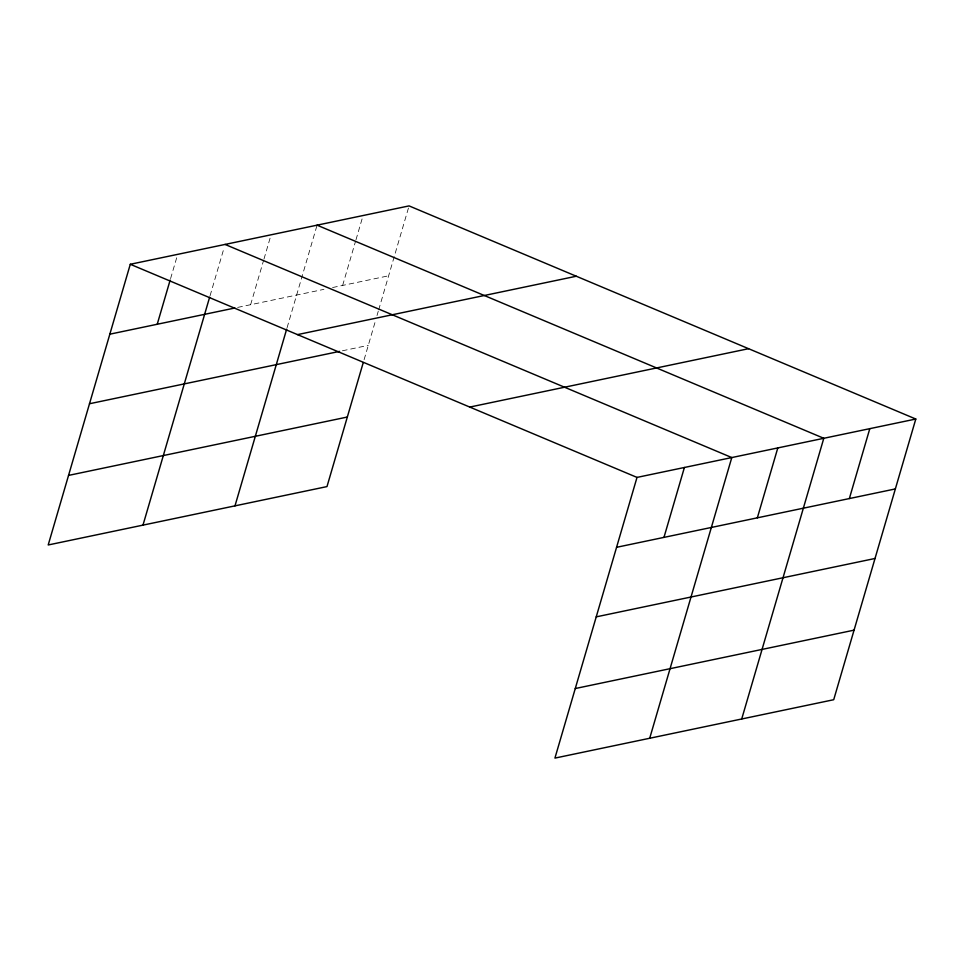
<?xml version="1.0" encoding="UTF-8"?>
<svg xmlns="http://www.w3.org/2000/svg" width="964" height="964" viewBox="0 0 964 964"><rect width="100%" height="100%" fill="white"/><g stroke="black" fill="none" stroke-linecap="round" stroke-linejoin="round"><path stroke-width="0.72" stroke-dasharray="4.82 3.62" d="M170.58 278.608L176.846 257.207M210.056 295.791L224.238 247.29M250.628 304.696L263.558 260.485M263.979 259.051L271.065 234.806M287.079 327.724L317.072 225.166M342.63 285.44L355.559 241.217M355.981 239.783L363.067 215.538M364.103 359.692L375.345 321.229M377.008 315.553L378.25 311.288M378.671 309.878L409.073 205.898M237.686 307.408L323.94 289.345M332.568 287.537L388.637 275.8M342.413 350.788L368.296 345.365"/><path stroke-width="1.45" d="M915.8 419.027L637.011 477.409L554.927 758.102L833.715 699.719L915.8 419.027L409.073 205.898L130.285 264.281L48.2 544.973L326.989 486.591L363.259 362.56M157.228 324.253L170.17 280.042M142.985 525.127L209.634 297.213M234.987 505.859L286.67 329.134M663.967 537.382L684.404 467.48M649.712 738.243L731.797 457.563L225.07 244.434M757.355 517.825L777.803 447.923M741.714 718.987L823.798 438.295L317.072 225.166M849.356 498.557L869.805 428.655M109.836 334.183L234.818 308.01M297.502 334.616L576.291 276.234M89.495 403.747L339.545 351.39M68.54 475.409L347.329 417.038M469.781 407.073L748.582 348.691M616.562 547.311L895.363 488.929M596.222 616.864L875.023 558.481M575.267 688.537L854.056 630.155M130.285 264.281L637.011 477.409"/></g></svg>
